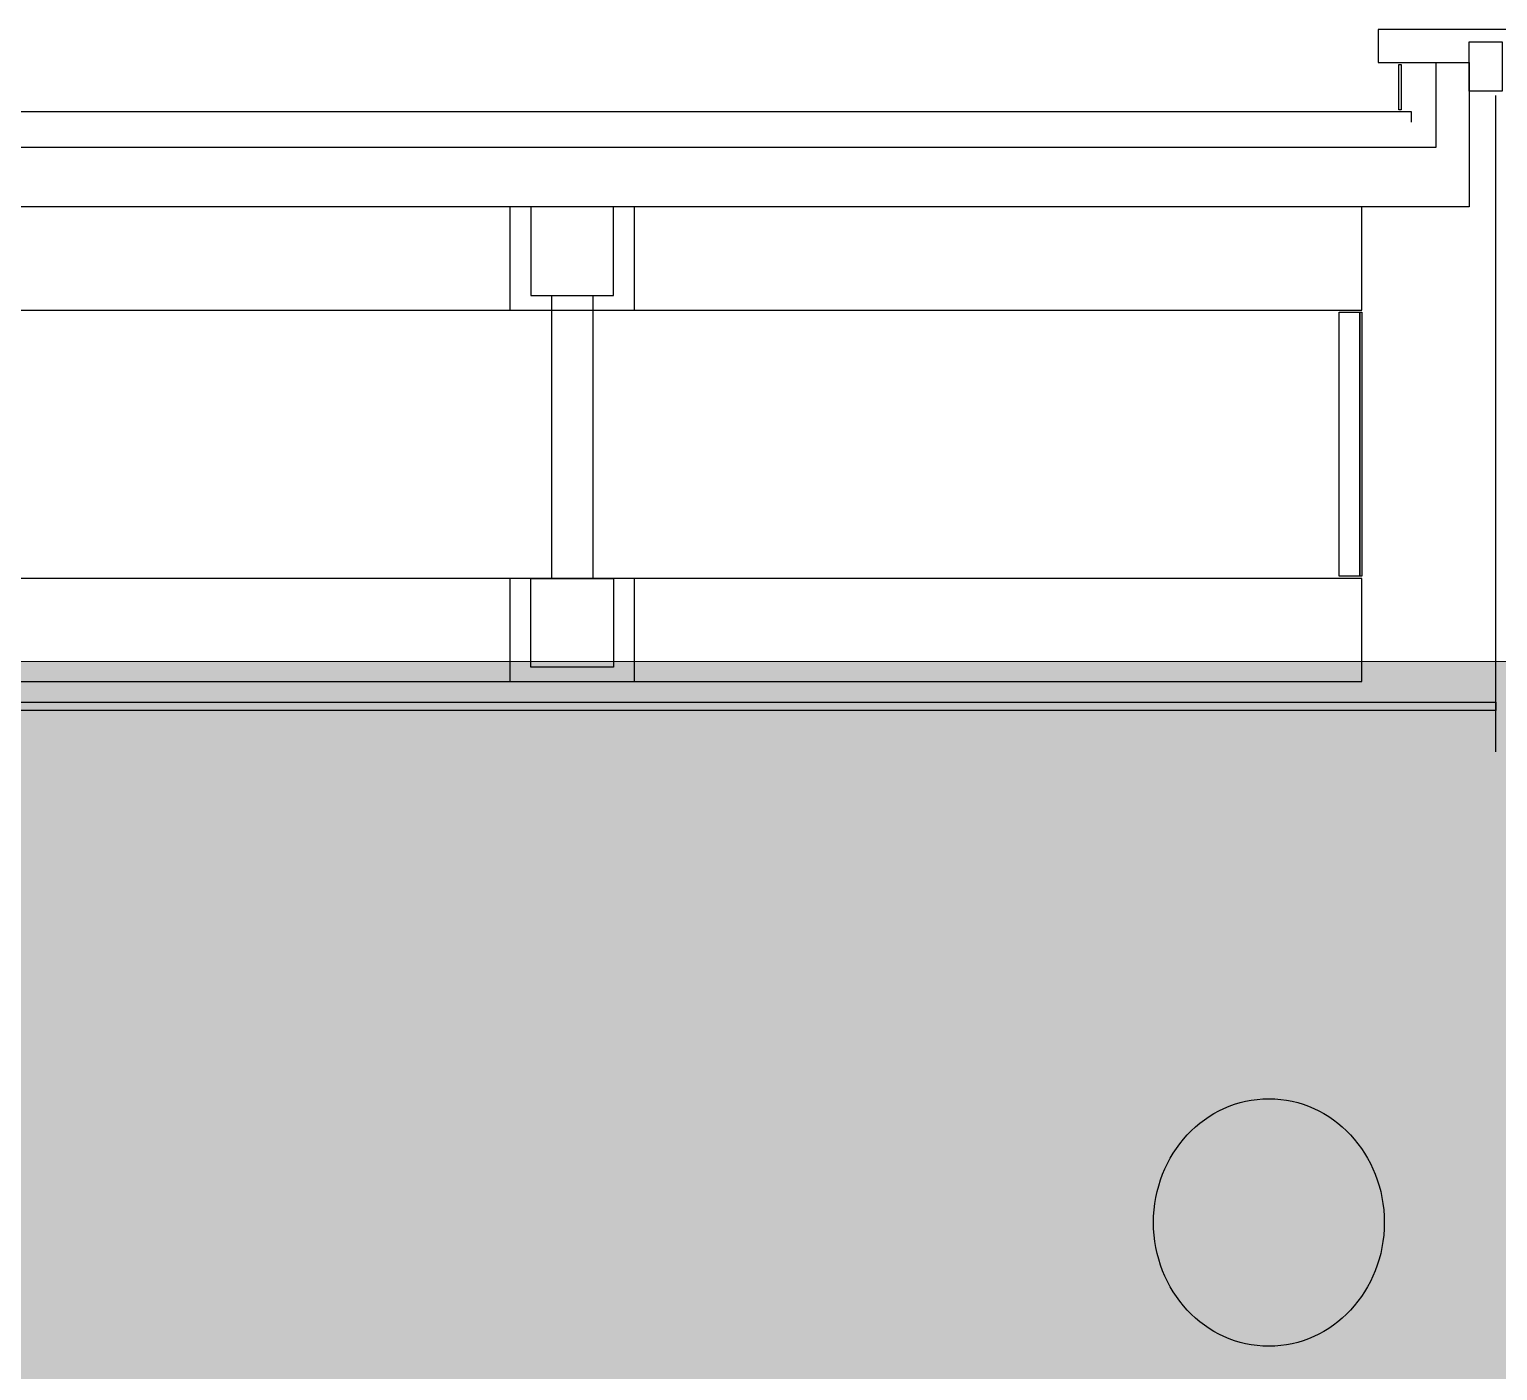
# Model space of a CAD drawing. Header units: metres. Extents: x 19 to 194, y 62 to 154.
# Drawn here: x 67.123 to 70.679, y 137.681 to 140.93 of the extents above; entities that cross this region are included whole.
import ezdxf

# ---------------------------------------------------------------- set-up
doc = ezdxf.new("R2010")
doc.units = ezdxf.units.M
doc.header["$MEASUREMENT"] = 0
doc.layers.add('ALL', color=7, linetype='Continuous')
doc.layers.add('ALL4', color=7, linetype='Continuous')

msp = doc.modelspace()

# ---------------------------------------------------------------- hatches: boundary and pattern name
at = {"layer": 'ALL4', "lineweight": 0, "true_color": 0xe6e6e6, "transparency": 33554687}
h = msp.add_hatch(color=254, dxfattribs=at)
h.dxf.hatch_style = 1
h.paths.add_polyline_path([(181.2945, 128.8704), (187.0549, 128.8704), (187.0549, 139.3912), (29.3495, 139.4008), (29.3495, 127.8507), (32.7796, 127.8507), (32.7295, 82.9907), (29.3495, 82.9907), (29.3495, 69.8204), (187.0545, 69.8204), (187.0545, 83.1151), (181.2945, 83.1151)])

# ---------------------------------------------------------------- linework, layer by layer
at = {"layer": 'ALL', "color": 18, "lineweight": 25, "true_color": 0x000000}
for points in [[(70.7901, 140.9002), (70.9151, 140.9002), (70.9151, 140.9302), (72.1164, 140.9302), (72.1163, 140.8502), (72.1263, 140.8502), (72.1264, 140.9302), (72.1164, 140.9302), (72.1163, 140.8502), (70.9151, 140.8502), (70.9151, 140.9302), (70.3901, 140.9302), (70.3901, 140.8502), (70.6101, 140.8502)], [(70.6751, 139.1801), (70.6751, 140.7702)], [(70.4701, 140.7052), (70.4701, 140.7302), (42.2431, 140.7303), (42.2431, 140.5003)], [(42.9001, 140.5003), (42.9001, 140.2503), (70.3501, 140.2502), (70.3501, 140.5002)], [(68.2876, 140.2502), (68.2876, 140.5002)], [(68.5876, 140.5002), (68.5876, 140.2502)], [(68.3876, 140.2852), (68.3876, 139.6002)], [(68.4876, 140.2852), (68.4876, 139.6002)], [(68.2876, 139.3502), (68.2876, 139.6002)], [(68.5876, 139.6002), (68.5876, 139.3502)]]:
    msp.add_lwpolyline(points, dxfattribs=at)
for points in [[(70.6101, 140.9002), (70.6901, 140.9002), (70.6901, 140.7802), (70.6101, 140.7802)], [(42.2431, 140.5003), (42.2431, 140.6453), (70.5301, 140.6452), (70.5301, 140.8502), (70.6101, 140.8502), (70.6101, 140.5002)], [(70.4451, 140.8452), (70.4451, 140.7352), (70.4401, 140.7352), (70.4401, 140.8452)], [(68.3376, 140.5002), (68.3376, 140.2852), (68.5376, 140.2852), (68.5376, 140.5002)], [(70.2951, 139.6052), (70.2951, 140.2452), (70.3451, 140.2452), (70.3451, 139.6052)], [(70.3451, 139.6052), (70.3451, 140.2452), (70.3501, 140.2452), (70.3501, 139.6052)], [(42.9001, 139.3503), (70.3501, 139.3502), (70.3501, 139.6002), (42.9001, 139.6003)], [(68.5376, 139.6002), (68.5376, 139.3852), (68.3376, 139.3852), (68.3376, 139.6002)], [(42.8001, 139.3004), (70.6751, 139.3003), (70.6751, 139.2803), (42.8001, 139.2804), (42.5101, 139.2804), (42.5101, 139.3004), (42.8001, 139.3004)]]:
    msp.add_lwpolyline(points, close=True, dxfattribs=at)
msp.add_ellipse((70.1251, 138.0399), major_axis=(0, -0.2999), ratio=0.932055, dxfattribs=at)
at = {"layer": 'ALL4', "color": 18, "lineweight": 25, "true_color": 0x000000}
for points in [[(70.7901, 140.9002), (70.9151, 140.9002), (70.9151, 140.9302), (72.1164, 140.9302), (72.1163, 140.8502), (72.1263, 140.8502), (72.1264, 140.9302), (72.1164, 140.9302), (72.1163, 140.8502), (70.9151, 140.8502), (70.9151, 140.9302), (70.3901, 140.9302), (70.3901, 140.8502), (70.6101, 140.8502)], [(70.6751, 139.1801), (70.6751, 140.7702)], [(70.4701, 140.7052), (70.4701, 140.7302), (42.2431, 140.7303), (42.2431, 140.5003)], [(42.9001, 140.5003), (42.9001, 140.2503), (70.3501, 140.2502), (70.3501, 140.5002)], [(68.2876, 140.2502), (68.2876, 140.5002)], [(68.5876, 140.5002), (68.5876, 140.2502)], [(68.3876, 140.2852), (68.3876, 139.6002)], [(68.4876, 140.2852), (68.4876, 139.6002)], [(68.2876, 139.3502), (68.2876, 139.6002)], [(68.5876, 139.6002), (68.5876, 139.3502)]]:
    msp.add_lwpolyline(points, dxfattribs=at)
for points in [[(70.6101, 140.9002), (70.6901, 140.9002), (70.6901, 140.7802), (70.6101, 140.7802)], [(42.2431, 140.5003), (42.2431, 140.6453), (70.5301, 140.6452), (70.5301, 140.8502), (70.6101, 140.8502), (70.6101, 140.5002)], [(70.4451, 140.8452), (70.4451, 140.7352), (70.4401, 140.7352), (70.4401, 140.8452)], [(68.3376, 140.5002), (68.3376, 140.2852), (68.5376, 140.2852), (68.5376, 140.5002)], [(70.2951, 139.6052), (70.2951, 140.2452), (70.3451, 140.2452), (70.3451, 139.6052)], [(70.3451, 139.6052), (70.3451, 140.2452), (70.3501, 140.2452), (70.3501, 139.6052)], [(42.9001, 139.3503), (70.3501, 139.3502), (70.3501, 139.6002), (42.9001, 139.6003)], [(68.5376, 139.6002), (68.5376, 139.3852), (68.3376, 139.3852), (68.3376, 139.6002)], [(42.8001, 139.3004), (70.6751, 139.3003), (70.6751, 139.2803), (42.8001, 139.2804), (42.5101, 139.2804), (42.5101, 139.3004), (42.8001, 139.3004)]]:
    msp.add_lwpolyline(points, close=True, dxfattribs=at)
at = {"layer": 'ALL4', "color": 254, "lineweight": 0, "true_color": 0xe6e6e6, "transparency": 33554687}
msp.add_lwpolyline([(181.2945, 128.8704), (187.0549, 128.8704), (187.0549, 139.3912), (29.3495, 139.4008), (29.3495, 127.8507), (32.7796, 127.8507), (32.7295, 82.9907), (29.3495, 82.9907), (29.3495, 69.8204), (187.0545, 69.8204), (187.0545, 83.1151), (181.2945, 83.1151)], close=True, dxfattribs=at)
at = {"layer": 'ALL4', "color": 254, "lineweight": 25, "true_color": 0xe6e6e6}
msp.add_lwpolyline([(181.2945, 128.8704), (187.0549, 128.8704), (187.0549, 139.3912), (29.3495, 139.4008), (29.3495, 127.8507), (32.7796, 127.8507), (32.7295, 82.9907), (29.3495, 82.9907), (29.3495, 69.8204), (187.0545, 69.8204), (187.0545, 83.1151), (181.2945, 83.1151)], close=True, dxfattribs=at)
at = {"layer": 'ALL4', "color": 18, "lineweight": 25, "true_color": 0x000000}
msp.add_ellipse((70.1251, 138.0399), major_axis=(0, -0.2999), ratio=0.932055, dxfattribs=at)

doc.saveas('drawing.dxf')
